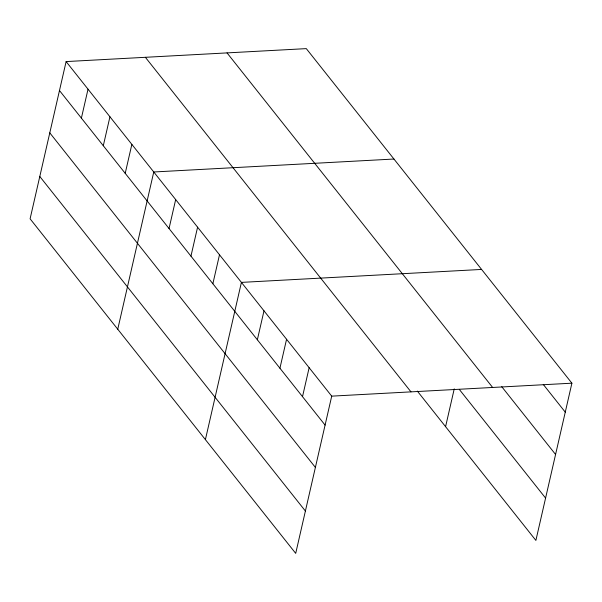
<?xml version="1.0" encoding="UTF-8"?>
<svg xmlns="http://www.w3.org/2000/svg" width="602" height="602" viewBox="0 0 602 602"><rect width="100%" height="100%" fill="white"/><g stroke="black" fill="none" stroke-linecap="round" stroke-linejoin="round"><path stroke-width="0.9" d="M66.115 61.577L30.1 218.812L295.702 553.373L331.717 396.139L66.115 61.577L306.298 48.627L571.9 383.188L535.885 540.423L417.329 391.082M81.39 118.135L88.027 89.179M103.303 145.737L109.94 116.78M125.216 173.338L131.853 144.382M117.751 329.219L153.758 171.984L393.941 159.033M169.042 228.534L175.671 199.586M190.954 256.136L197.584 227.187M212.867 283.738L219.497 254.789M205.402 439.626L241.41 282.391L481.592 269.433M257.355 339.776L263.992 310.828M279.93 368.213L286.567 339.265M302.513 396.658L309.142 367.702M445.585 426.675L454.247 388.839M331.717 396.139L571.9 383.188M543.267 384.43L565.27 412.144M501.737 386.665L555.571 454.472M227.037 52.901L492.639 387.462M459.334 389.441L545.585 498.087M145.375 57.303L410.978 391.864M59.478 90.533L325.088 425.095M49.785 132.861L315.388 467.423M39.792 176.484L305.402 511.038"/></g></svg>
